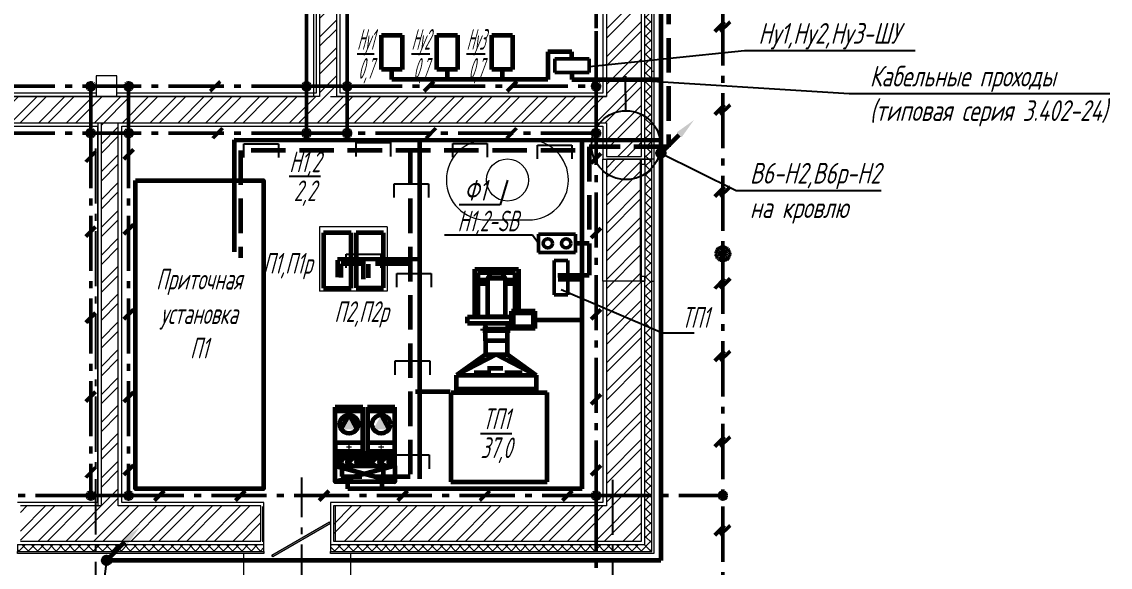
# Model space of a CAD drawing. Header units: millimetres. Extents: x -10490 to 5162, y -5053 to 76.
# Drawn here: x -4519.6 to -4361.7, y -94.9 to -15.8 of the extents above; entities that cross this region are included whole.
import ezdxf
from ezdxf import colors
from ezdxf.entities.mleader import LeaderData, LeaderLine
from ezdxf.math import Vec2, Vec3

# ---------------------------------------------------------------- set-up
doc = ezdxf.new("R2010")
doc.units = ezdxf.units.MM
doc.linetypes.add('gost5', pattern=[7, 5, -2, 0])
doc.linetypes.add('gost6', pattern=[12, 8, -1.5, 1, -1.5])
for name, color, linetype, lineweight in [('Заземление (Вновь)', 6, 'gost6', 50), ('КаБель контрольный (Вновь)', 142, 'gost5', 60), ('КаБель силовой (Вновь)', 1, 'Continuous', 60), ('Линия выноска', 137, 'Continuous', 25), ('Осевая', 4, 'gost6', 25), ('Рамка тонкая', 5, 'Continuous', 25), ('Строительный', 251, 'Continuous', 13), ('Текст', 2, 'Continuous', 25), ('Технологическое', 152, 'Continuous', 18), ('Щиты пульты (Вновь)', 5, 'Continuous', 50), ('Эл. аппараты (Вновь)', 93, 'Continuous', 50), ('ЭлектрооБорудование (Вновь)', 160, 'Continuous', 60)]:
    doc.layers.add(name, color=color, linetype=linetype, lineweight=lineweight)
doc.styles.add('SIMPLEX', font='simplex.shx', dxfattribs={"width": 0.7, "oblique": 15})
doc.styles.add('СИМПЛЕКС', font='simplex.shx', dxfattribs={"width": 0.7, "oblique": 15, "height": 500})
pattern_1 = [(45, (-11460.6037, 4490.7203), (-2.0205576, 2.0205576), []), (45, (-11459.2567, 4490.7203), (-2.0205576, 2.0205576), [])]
pattern_2 = [(45, (-11460.6037, 4490.7203), (-0.67351921, 0.67351921), []), (135, (-11460.6037, 4490.7203), (-0.67351921, -0.67351921), [])]

# ---------------------------------------------------------------- blocks, each defined once
blk = doc.blocks.new('_None')
blk = doc.blocks.new('_DotBlank')
at = {"color": 0, "linetype": 'ByBlock', "lineweight": -2}
blk.add_line((-0.5, 0), (-1, 0), dxfattribs=at)
blk.add_circle((0, 0), 0.5, dxfattribs=at)
blk = doc.blocks.new('A$C629C7F59')
at = {"layer": 'Эл. аппараты (Вновь)'}
for p, q in [((0, 8), (0, 0)), ((4, 8), (0, 8)), ((4, 0), (4, 8)), ((0, 0), (4, 0))]:
    blk.add_line(p, q, dxfattribs=at)
for centre in [(2, 6), (2, 2)]:
    blk.add_circle(centre, 1, dxfattribs=at)
blk = doc.blocks.new('A$C710D2D3C')
at = {"layer": 'Рамка тонкая'}
for p, q in [((0, 0), (0, 2)), ((0, 2), (5, 2)), ((5, 2), (5, 0))]:
    blk.add_line(p, q, dxfattribs=at)

msp = doc.modelspace()

# ---------------------------------------------------------------- hatches: boundary and pattern name
at = {"layer": 'Заземление (Вновь)'}
h = msp.add_hatch(color=256, dxfattribs=at)
h.paths.add_polyline_path([(-4510.09156, -25.14683, 0.414213562), (-4509.59156, -25.64683), (-4509.59156, -25.14683), (-4509.09156, -25.14683, 1)])
h.paths.add_polyline_path([(-4509.09156, -25.14683), (-4509.59156, -25.14683), (-4509.59156, -25.64683, 0.414213562)], flags=17)
h = msp.add_hatch(color=256, dxfattribs=at)
h.paths.add_polyline_path([(-4504.59156, -25.14683, 0.414213562), (-4504.09156, -25.64683), (-4504.09156, -25.14683), (-4503.59156, -25.14683, 1)])
h.paths.add_polyline_path([(-4503.59156, -25.14683), (-4504.09156, -25.14683), (-4504.09156, -25.64683, 0.414213562)], flags=17)
h = msp.add_hatch(color=256, dxfattribs=at)
h.paths.add_polyline_path([(-4478.79156, -25.14683, 0.414213562), (-4478.29156, -25.64683), (-4478.29156, -25.14683), (-4477.79156, -25.14683, 1)])
h.paths.add_polyline_path([(-4477.79156, -25.14683), (-4478.29156, -25.14683), (-4478.29156, -25.64683, 0.414213562)], flags=17)
h = msp.add_hatch(color=256, dxfattribs=at)
h.paths.add_polyline_path([(-4472.89156, -25.14683, 0.414213562), (-4472.39156, -25.64683), (-4472.39156, -25.14683), (-4471.89156, -25.14683, 1)])
h.paths.add_polyline_path([(-4471.89156, -25.14683), (-4472.39156, -25.14683), (-4472.39156, -25.64683, 0.414213562)], flags=17)
h = msp.add_hatch(color=256, dxfattribs=at)
h.paths.add_polyline_path([(-4436.79156, -25.14683, 0.414213562), (-4436.29156, -25.64683), (-4436.29156, -25.14683), (-4435.79156, -25.14683, 1)])
h.paths.add_polyline_path([(-4435.79156, -25.14683), (-4436.29156, -25.14683), (-4436.29156, -25.64683, 0.414213562)], flags=17)
h = msp.add_hatch(color=256, dxfattribs=at)
h.paths.add_polyline_path([(-4510.09156, -31.94683, 0.414213562), (-4509.59156, -32.44683), (-4509.59156, -31.94683), (-4509.09156, -31.94683, 1)])
h.paths.add_polyline_path([(-4509.09156, -31.94683), (-4509.59156, -31.94683), (-4509.59156, -32.44683, 0.414213562)], flags=17)
h = msp.add_hatch(color=256, dxfattribs=at)
h.paths.add_polyline_path([(-4504.59156, -31.94683, 0.414213562), (-4504.09156, -32.44683), (-4504.09156, -31.94683), (-4503.59156, -31.94683, 1)])
h.paths.add_polyline_path([(-4503.59156, -31.94683), (-4504.09156, -31.94683), (-4504.09156, -32.44683, 0.414213562)], flags=17)
h = msp.add_hatch(color=256, dxfattribs=at)
h.paths.add_polyline_path([(-4478.79156, -31.94683, 0.414213562), (-4478.29156, -32.44683), (-4478.29156, -31.94683), (-4477.79156, -31.94683, 1)])
h.paths.add_polyline_path([(-4477.79156, -31.94683), (-4478.29156, -31.94683), (-4478.29156, -32.44683, 0.414213562)], flags=17)
h = msp.add_hatch(color=256, dxfattribs=at)
h.paths.add_polyline_path([(-4472.89156, -31.94683, 0.414213562), (-4472.39156, -32.44683), (-4472.39156, -31.94683), (-4471.89156, -31.94683, 1)])
h.paths.add_polyline_path([(-4471.89156, -31.94683), (-4472.39156, -31.94683), (-4472.39156, -32.44683, 0.414213562)], flags=17)
h = msp.add_hatch(color=256, dxfattribs=at)
h.paths.add_polyline_path([(-4436.79156, -31.94683, 0.414213562), (-4436.29156, -32.44683), (-4436.29156, -31.94683), (-4435.79156, -31.94683, 1)])
h.paths.add_polyline_path([(-4435.79156, -31.94683), (-4436.29156, -31.94683), (-4436.29156, -32.44683, 0.414213562)], flags=17)
msp.add_hatch(color=256, dxfattribs=at).paths.add_polyline_path([(-4417.39156, -49.44683, 1), (-4418.39156, -49.44683, 1)])
h = msp.add_hatch(color=256, dxfattribs=at)
h.paths.add_polyline_path([(-4510.09156, -84.54683, 0.414213562), (-4509.59156, -85.04683), (-4509.59156, -84.54683), (-4509.09156, -84.54683, 1)])
h.paths.add_polyline_path([(-4509.09156, -84.54683), (-4509.59156, -84.54683), (-4509.59156, -85.04683, 0.414213562)], flags=17)
h = msp.add_hatch(color=256, dxfattribs=at)
h.paths.add_polyline_path([(-4504.59156, -84.54683, 0.414213562), (-4504.09156, -85.04683), (-4504.09156, -84.54683), (-4503.59156, -84.54683, 1)])
h.paths.add_polyline_path([(-4503.59156, -84.54683), (-4504.09156, -84.54683), (-4504.09156, -85.04683, 0.414213562)], flags=17)
h = msp.add_hatch(color=256, dxfattribs=at)
h.paths.add_polyline_path([(-4436.79156, -84.54683, 0.414213562), (-4436.29156, -85.04683), (-4436.29156, -84.54683), (-4435.79156, -84.54683, 1)])
h.paths.add_polyline_path([(-4435.79156, -84.54683), (-4436.29156, -84.54683), (-4436.29156, -85.04683, 0.414213562)], flags=17)
h = msp.add_hatch(color=256, dxfattribs=at)
h.paths.add_polyline_path([(-4418.39156, -84.54683, 0.414213562), (-4417.89156, -85.04683), (-4417.89156, -84.54683), (-4417.39156, -84.54683, 1)])
h.paths.add_polyline_path([(-4417.39156, -84.54683), (-4417.89156, -84.54683), (-4417.89156, -85.04683, 0.414213562)], flags=17)
at = {"layer": 'КаБель силовой (Вновь)'}
for points in [[(-4426.39156, -34.85048, 1), (-4427.39156, -34.85048, 1)], [(-4506.79156, -93.94683, 1), (-4507.79156, -93.94683, 1)]]:
    msp.add_hatch(color=256, dxfattribs=at).paths.add_polyline_path(points)
at = {"layer": 'Строительный', "ltscale": 100}
h = msp.add_hatch(dxfattribs=at)
h.set_pattern_fill('ANSI32', color=256, scale=0.3)
h.set_pattern_definition(pattern_1)
h.paths.add_polyline_path([(-4429.69156, -9.54683), (-4434.79156, -9.54683), (-4434.79156, -26.64683), (-4473.89156, -26.64683), (-4473.89156, 28.95317), (-4468.59156, 28.95317), (-4468.59156, 34.05317), (-4488.19156, 34.05317), (-4488.19156, 28.95317), (-4476.39156, 28.95317), (-4476.39156, -26.64683), (-4564.69156, -26.64683), (-4564.69156, -30.44683), (-4508.09156, -30.44683), (-4508.09156, -86.04683), (-4519.79156, -86.04683), (-4519.79156, -91.14683), (-4484.89156, -91.14683), (-4484.89156, -86.04683), (-4505.59156, -86.04683), (-4505.59156, -30.44683), (-4434.79156, -30.44683), (-4434.79156, -35.34683), (-4429.69156, -35.34683)])
h = msp.add_hatch(dxfattribs=at)
h.set_pattern_fill('ANSI37', color=256, scale=0.3)
h.set_pattern_definition(pattern_2)
h.paths.add_polyline_path([(-4428.19156, -9.54683), (-4429.19156, -9.54683), (-4429.19156, -35.74683), (-4428.19156, -35.74683)])
h = msp.add_hatch(dxfattribs=at)
h.set_pattern_fill('ANSI37', color=256, scale=0.3)
h.set_pattern_definition(pattern_2)
h.paths.add_polyline_path([(-4428.19156, -35.74683), (-4429.19156, -35.74683), (-4429.19156, -91.64683), (-4474.79156, -91.64683), (-4474.79156, -92.64683), (-4428.19156, -92.64683)])
h = msp.add_hatch(dxfattribs=at)
h.set_pattern_fill('ANSI32', color=256, scale=0.3)
h.set_pattern_definition(pattern_1)
h.paths.add_polyline_path([(-4429.69156, -35.74683), (-4434.79156, -35.74683), (-4434.79156, -86.04683), (-4474.39156, -86.04683), (-4474.39156, -91.14683), (-4429.69156, -91.14683)])
h = msp.add_hatch(dxfattribs=at)
h.set_pattern_fill('ANSI37', color=256, scale=0.3)
h.set_pattern_definition(pattern_2)
h.paths.add_polyline_path([(-4484.49156, -91.64683), (-4520.19156, -91.64683), (-4520.19156, -92.64683), (-4484.49156, -92.64683)])
at = {"layer": 'ЭлектрооБорудование (Вновь)', "ltscale": 10}
for points in [[(-4472.12489, -72.85064), (-4471.00889, -74.91358), (-4473.24089, -74.91358)], [(-4467.45822, -72.85064), (-4466.34222, -74.91357), (-4468.57422, -74.91357)], [(-4472.03156, -77.90683), (-4472.03156, -77.60017), (-4471.72489, -77.60017), (-4471.72489, -77.4135), (-4472.03156, -77.4135), (-4472.03156, -77.10683), (-4472.21822, -77.10683), (-4472.21822, -77.4135), (-4472.52489, -77.4135), (-4472.52489, -77.60017), (-4472.21822, -77.60017), (-4472.21822, -77.90683)], [(-4467.36489, -77.90683), (-4467.36489, -77.60017), (-4467.05822, -77.60017), (-4467.05822, -77.4135), (-4467.36489, -77.4135), (-4467.36489, -77.10683), (-4467.55156, -77.10683), (-4467.55156, -77.4135), (-4467.85822, -77.4135), (-4467.85822, -77.60017), (-4467.55156, -77.60017), (-4467.55156, -77.90683)]]:
    msp.add_hatch(color=256, dxfattribs=at).paths.add_polyline_path(points)
h = msp.add_hatch(dxfattribs=at)
h.set_pattern_fill('ANSI37', color=256, scale=0.2, angle=90, style=0)
h.set_pattern_definition([(135, (-5227.63655, -4323.1583), (-0.44901281, -0.44901281), []), (225, (-5227.63655, -4323.1583), (0.44901281, -0.44901281), [])])
h.paths.add_polyline_path([(-4474.12489, -78.10683), (-4474.12489, -79.14683), (-4470.12489, -79.14683), (-4470.12489, -78.10683)])
h = msp.add_hatch(dxfattribs=at)
h.set_pattern_fill('ANSI37', color=256, scale=0.2, angle=90, style=0)
h.set_pattern_definition([(135, (-5222.9699, -4323.1583), (-0.44901281, -0.44901281), []), (225, (-5222.9699, -4323.1583), (0.44901281, -0.44901281), [])])
h.paths.add_polyline_path([(-4469.45822, -78.10683), (-4469.45822, -79.14683), (-4465.45822, -79.14683), (-4465.45822, -78.10683)])

# ---------------------------------------------------------------- linework, layer by layer
at = {"ltscale": 0.2}
msp.add_line((-4465.45822, -82.54683), (-4474.12489, -82.54683), dxfattribs=at)
at = {"layer": 'Заземление (Вновь)'}
for p, q in [((-4417.89156, 45.85317), (-4417.89156, -102.94683)), ((-4478.29156, -12.80458), (-4478.29156, -16.71645)), ((-4472.39156, -12.80458), (-4472.39156, -16.71645)), ((-4436.29156, -12.80458), (-4436.29156, -16.71645)), ((-4478.29156, -16.71645), (-4478.29156, -25.14683)), ((-4472.39156, -16.71645), (-4472.39156, -25.14683)), ((-4436.29156, -25.14683), (-4436.29156, -16.71645)), ((-4417.65892, -15.78924), (-4419.07314, -17.20346)), ((-4416.85892, -15.78924), (-4418.27314, -17.20346)), ((-4594.79156, -25.14683), (-4509.35426, -25.14683)), ((-4509.59156, -31.94683), (-4509.59156, -25.14683)), ((-4509.35426, -25.14683), (-4504.09156, -25.14683)), ((-4478.29156, -25.14683), (-4504.09156, -25.14683)), ((-4504.09156, -31.94683), (-4504.09156, -25.14683)), ((-4490.83339, -24.43973), (-4492.24761, -25.85394)), ((-4478.29156, -25.14683), (-4472.39156, -25.14683)), ((-4478.29156, -25.14683), (-4478.29156, -31.94683)), ((-4472.39156, -25.14683), (-4436.29156, -25.14683)), ((-4472.39156, -25.14683), (-4472.39156, -31.94683)), ((-4459.82998, -24.43973), (-4461.24419, -25.85394)), ((-4447.7643, -24.43973), (-4449.17851, -25.85394)), ((-4436.29156, -25.14683), (-4436.29156, -31.94683)), ((-4417.65892, -27.83973), (-4419.07314, -29.25394)), ((-4416.85892, -27.83973), (-4418.27314, -29.25394)), ((-4490.48445, -31.23973), (-4491.89866, -32.65394)), ((-4459.53225, -31.23973), (-4460.94646, -32.65394)), ((-4447.81915, -31.23973), (-4449.23336, -32.65394)), ((-4594.79156, -31.94683), (-4509.59156, -31.94683)), ((-4504.09156, -31.94683), (-4509.59156, -31.94683)), ((-4509.59156, -31.94683), (-4509.59156, -84.54683)), ((-4504.09156, -31.94683), (-4504.09156, -84.54683)), ((-4478.29156, -31.94683), (-4504.09156, -31.94683)), ((-4478.29156, -31.94683), (-4472.39156, -31.94683)), ((-4436.29156, -31.94683), (-4472.39156, -31.94683)), ((-4436.29156, -84.54683), (-4436.29156, -31.94683)), ((-4508.88445, -34.68018), (-4510.29866, -36.09439)), ((-4503.38445, -34.30405), (-4504.79866, -35.71827)), ((-4435.58445, -34.88104), (-4436.99866, -36.29525)), ((-4417.65892, -39.73951), (-4419.07314, -41.15372)), ((-4416.85892, -39.73951), (-4418.27314, -41.15372)), ((-4508.88445, -45.53452), (-4510.29866, -46.94873)), ((-4503.38445, -45.2121), (-4504.79866, -46.62631)), ((-4435.58445, -45.73217), (-4436.99866, -47.14638)), ((-4417.65892, -53.0602), (-4419.07314, -54.47442)), ((-4416.85892, -53.0602), (-4418.27314, -54.47442)), ((-4508.88445, -58.00087), (-4510.29866, -59.41509)), ((-4503.38445, -57.53973), (-4504.79866, -58.95394)), ((-4435.58445, -57.53973), (-4436.99866, -58.95394)), ((-4417.65892, -63.59289), (-4419.07314, -65.00711)), ((-4416.85892, -63.59289), (-4418.27314, -65.00711)), ((-4508.88445, -69.47205), (-4510.29866, -70.88627)), ((-4503.38445, -69.52576), (-4504.79866, -70.93997)), ((-4435.58445, -69.88783), (-4436.99866, -71.30204)), ((-4417.65892, -76.01647), (-4419.07314, -77.43069)), ((-4416.85892, -76.01647), (-4418.27314, -77.43069)), ((-4508.88445, -80.48751), (-4510.29866, -81.90172)), ((-4503.38445, -80.11138), (-4504.79866, -81.5256)), ((-4435.58445, -80.17281), (-4436.99866, -81.58703)), ((-4509.59156, -84.54683), (-4594.79156, -84.54683)), ((-4509.59156, -84.54683), (-4504.09156, -84.54683)), ((-4504.09156, -84.54683), (-4436.29156, -84.54683)), ((-4498.93615, -83.83973), (-4500.35036, -85.25394)), ((-4487.16598, -83.83973), (-4488.58019, -85.25394)), ((-4475.05928, -83.83973), (-4476.47349, -85.25394)), ((-4463.62538, -83.83973), (-4465.0396, -85.25394)), ((-4451.72055, -83.83973), (-4453.13476, -85.25394)), ((-4439.74851, -83.83973), (-4441.16272, -85.25394)), ((-4436.29156, -84.54683), (-4436.29156, -102.94683)), ((-4436.29156, -84.54683), (-4417.89156, -84.54683)), ((-4417.65892, -88.8725), (-4419.07314, -90.28671)), ((-4416.85892, -88.8725), (-4418.27314, -90.28671))]:
    msp.add_line(p, q, dxfattribs=at)
for centre, radius in [((-4509.59156, -25.14683), 0.5), ((-4504.09156, -25.14683), 0.5), ((-4478.29156, -25.14683), 0.5), ((-4472.39156, -25.14683), 0.5), ((-4436.29156, -25.14683), 0.5), ((-4509.59156, -31.94683), 0.5), ((-4504.09156, -31.94683), 0.5), ((-4478.29156, -31.94683), 0.5), ((-4472.39156, -31.94683), 0.5), ((-4436.29156, -31.94683), 0.5), ((-4417.89156, -49.44683), 1), ((-4417.89156, -49.44683), 0.5), ((-4509.59156, -84.54683), 0.5), ((-4504.09156, -84.54683), 0.5), ((-4436.29156, -84.54683), 0.5), ((-4417.89156, -84.54683), 0.5)]:
    msp.add_circle(centre, radius, dxfattribs=at)
at = {"layer": 'КаБель контрольный (Вновь)'}
for p, q in [((-4425.79156, 37.85317), (-4425.79156, -33.94683)), ((-4487.85999, -34.4543), (-4487.85999, -50.05304)), ((-4439.32105, -34.45354), (-4487.77622, -34.45354)), ((-4463.27436, -34.45354), (-4463.27436, -81.81375)), ((-4425.79156, -33.94683), (-4437.29156, -33.94683)), ((-4437.29156, -33.94683), (-4437.29156, -52.55471)), ((-4437.29156, -47.94683), (-4439.29156, -47.94683)), ((-4473.30033, -50.92112), (-4473.30033, -52.88122)), ((-4463.27766, -50.93355), (-4473.28095, -50.93355)), ((-4469.33374, -50.97193), (-4469.33374, -52.93203)), ((-4437.29156, -52.58326), (-4441.82411, -52.58326)), ((-4457.46125, -69.50945), (-4463.27436, -69.50945)), ((-4473.14549, -79.80284), (-4473.14549, -81.76294)), ((-4467.18444, -79.85365), (-4467.18444, -81.81375)), ((-4463.26375, -81.81375), (-4473.26705, -81.81375))]:
    msp.add_line(p, q, dxfattribs=at)
at = {"layer": 'КаБель силовой (Вновь)'}
for p, q in [((-4426.89156, -11.30458), (-4426.89156, -93.94683)), ((-4439.79156, -20.14683), (-4443.29156, -20.14683)), ((-4443.29156, -20.14683), (-4443.29156, -24.14683)), ((-4439.79156, -21.14683), (-4439.79156, -20.14683)), ((-4465.89156, -24.14683), (-4465.89156, -22.71645)), ((-4457.89156, -22.71645), (-4457.89156, -24.14683)), ((-4449.89156, -22.71645), (-4449.89156, -24.14683)), ((-4439.79156, -23.14683), (-4439.79156, -24.14683)), ((-4443.29156, -24.14683), (-4465.89156, -24.14683)), ((-4439.79156, -24.14683), (-4426.89156, -24.14683)), ((-4488.80045, -32.92643), (-4426.89156, -32.94683)), ((-4488.80045, -32.92643), (-4488.80045, -49.16943)), ((-4461.87051, -82.12643), (-4461.87051, -32.92643)), ((-4438.29156, -83.54683), (-4438.29156, -32.94683)), ((-4426.538, -34.49692), (-4424.21845, -32.17737)), ((-4473.77565, -50.24064), (-4461.87051, -50.17316)), ((-4473.77565, -50.36806), (-4473.77565, -52.86806)), ((-4470.06114, -50.24064), (-4470.06114, -53.14168)), ((-4441.78751, -53.14263), (-4438.29156, -53.14263)), ((-4445.12479, -59.05572), (-4438.29156, -59.05572)), ((-4472.29156, -83.54683), (-4472.29156, -82.54683)), ((-4438.29156, -83.54683), (-4472.29156, -83.54683)), ((-4467.29156, -83.54683), (-4467.29156, -82.54683)), ((-4506.938, -93.59328), (-4504.61845, -91.27373)), ((-4426.89156, -93.94683), (-4507.29156, -93.94683))]:
    msp.add_line(p, q, dxfattribs=at)
for centre in [(-4426.89156, -34.85048), (-4507.29156, -93.94683)]:
    msp.add_circle(centre, 0.5, dxfattribs=at)
for points in [[(-4424.572, -31.82382), (-4423.8649, -32.53092), (-4422.09713, -30.05605)], [(-4504.972, -90.92017), (-4504.2649, -91.62728), (-4502.49713, -89.15241)]]:
    msp.add_solid(points, dxfattribs=at)
at = {"layer": 'Осевая'}
for p, q in [((-4508.91077, -34.17725), (-4508.91077, -171.24689)), ((-4478.96272, -171.6593), (-4478.96272, -81.91588)), ((-4433.91077, -82.25947), (-4433.91077, -171.24689))]:
    msp.add_line(p, q, dxfattribs=at)
at = {"layer": 'Строительный', "ltscale": 0.2}
for p, q in [((-4477.29156, 28.95355), (-4477.29156, -26.64645)), ((-4564.04156, -26.64645), (-4477.29156, -26.64645)), ((-4474.79156, -26.64645), (-4434.79156, -26.64645)), ((-4564.04156, -30.44645), (-4434.79156, -30.44645)), ((-4508.54156, -30.54645), (-4508.54156, -86.14645)), ((-4484.60812, -91.24645), (-4484.60812, -86.14645)), ((-4474.10812, -91.24645), (-4474.10812, -86.14645))]:
    msp.add_line(p, q, dxfattribs=at)
at = {"layer": 'Строительный', "ltscale": 400}
msp.add_line((-4427.89156, -9.54683), (-4427.89156, -22.94683), dxfattribs=at)
at = {"layer": 'Строительный', "ltscale": 100}
for p, q in [((-4435.29156, -53.44683), (-4435.29156, -35.74683)), ((-4429.89156, -35.74683), (-4429.89156, -53.44683)), ((-4429.19156, -35.74683), (-4429.19156, -53.44683)), ((-4427.89156, -35.74683), (-4427.89156, -53.44683))]:
    msp.add_line(p, q, dxfattribs=at)
at = {"layer": 'Строительный', "ltscale": 0.6}
msp.add_line((-4510.04156, -59.44645), (-4509.74156, -59.44645), dxfattribs=at)
at = {"layer": 'Строительный', "ltscale": 100}
for points in [[(-4429.69156, -35.34683), (-4429.69156, -9.54683), (-4434.79156, -9.54683), (-4434.79156, -26.64683), (-4473.89156, -26.64683), (-4473.89156, 28.95317), (-4468.59156, 28.95317), (-4468.59156, 34.05317), (-4488.19156, 34.05317), (-4488.19156, 28.95317), (-4476.39156, 28.95317), (-4476.39156, -26.64683), (-4564.69156, -26.64683)], [(-4520.19156, -91.64683), (-4484.49156, -91.64683), (-4484.49156, -85.54683), (-4505.09156, -85.54683), (-4505.09156, -30.94683), (-4435.29156, -30.94683), (-4435.29156, -35.74683), (-4429.19156, -35.74683), (-4429.19156, -9.54683), (-4435.29156, -9.54683), (-4435.29156, -26.14683), (-4473.39156, -26.14683), (-4473.39156, 28.45317), (-4468.19156, 28.45317), (-4468.19156, 34.55317), (-4488.59156, 34.55317), (-4488.59156, 28.45317), (-4476.89156, 28.45317), (-4476.89156, -26.14683), (-4505.79156, -26.14683)], [(-4429.19156, -35.74683), (-4428.19156, -35.74683), (-4428.19156, -9.54683), (-4429.19156, -9.54683)], [(-4428.19156, -22.94683), (-4427.89156, -22.94683), (-4427.89156, -35.74683), (-4428.19156, -35.74683)], [(-4508.79156, -26.14683), (-4565.09156, -26.14683)], [(-4565.09156, -30.94683), (-4508.59156, -30.94683), (-4508.59156, -85.54683), (-4520.19156, -85.54683)], [(-4564.69156, -30.44683), (-4508.09156, -30.44683), (-4508.09156, -86.04683), (-4519.79156, -86.04683)], [(-4519.79156, -91.14683), (-4484.89156, -91.14683), (-4484.89156, -86.04683), (-4505.59156, -86.04683), (-4505.59156, -30.44683), (-4434.79156, -30.44683), (-4434.79156, -35.34683), (-4429.69156, -35.34683)], [(-4474.79156, -91.64683), (-4474.79156, -92.64683), (-4428.19156, -92.64683), (-4428.19156, -35.74683), (-4429.19156, -35.74683)], [(-4429.69156, -91.14683), (-4429.69156, -35.74683), (-4434.79156, -35.74683), (-4434.79156, -86.04683), (-4474.39156, -86.04683), (-4474.39156, -91.14683), (-4429.69156, -91.14683)], [(-4428.19156, -53.44683), (-4427.89156, -53.44683), (-4427.89156, -92.94683), (-4474.79156, -92.94683), (-4474.79156, -92.64683)], [(-4474.79156, -88.59683), (-4483.192, -93.44683), (-4483.342, -93.18702), (-4474.94156, -88.33702), (-4474.79156, -88.59683)], [(-4520.19156, -91.64683), (-4520.19156, -92.64683), (-4484.49156, -92.64683), (-4484.49156, -91.64683)], [(-4484.49156, -92.64683), (-4484.49156, -92.94683), (-4520.19156, -92.94683), (-4520.19156, -92.64683)], [(-4471.89156, -92.94683), (-4471.89156, -107.94683), (-4487.39156, -107.94683), (-4487.39156, -92.94683)]]:
    msp.add_lwpolyline(points, dxfattribs=at)
for points in [[(-4508.79156, -26.64683), (-4505.79156, -26.64683), (-4505.79156, -23.64683), (-4508.79156, -23.64683)], [(-4429.89156, -36.44683), (-4429.19156, -36.44683), (-4429.19156, -35.74683), (-4429.89156, -35.74683)], [(-4429.19156, -91.64683), (-4429.19156, -53.44683), (-4435.29156, -53.44683), (-4435.29156, -85.54683), (-4474.79156, -85.54683), (-4474.79156, -91.64683)], [(-4429.89156, -53.44683), (-4429.19156, -53.44683), (-4429.19156, -52.74683), (-4429.89156, -52.74683)]]:
    msp.add_lwpolyline(points, close=True, dxfattribs=at)
at = {"layer": 'Технологическое', "ltscale": 10}
for p, q in [((-4452.19156, -32.94683), (-4446.09156, -32.94683)), ((-4466.58859, -45.54183), (-4476.38236, -45.54183)), ((-4476.38236, -45.54183), (-4476.38236, -54.88128)), ((-4466.5886, -45.54184), (-4466.5886, -54.88129)), ((-4452.19156, -44.54683), (-4446.09156, -44.54683)), ((-4466.58859, -54.88129), (-4476.38236, -54.88129))]:
    msp.add_line(p, q, dxfattribs=at)
msp.add_circle((-4449.14156, -38.74683), 3.05, dxfattribs=at)
for centre, start, end in [((-4452.19156, -38.74683), 90, 270), ((-4446.09156, -38.74683), 270, 90)]:
    msp.add_arc(centre, 5.8, start, end, dxfattribs=at)
at = {"layer": 'Щиты пульты (Вновь)'}
for p, q in [((-4442.29156, -21.14683), (-4442.29156, -23.14683)), ((-4437.29156, -21.14683), (-4442.29156, -21.14683)), ((-4437.29156, -23.14683), (-4437.29156, -21.14683)), ((-4442.29156, -23.14683), (-4437.29156, -23.14683)), ((-4440.37692, -50.41464), (-4442.37692, -50.41464)), ((-4442.37692, -50.41464), (-4442.37692, -55.41464)), ((-4440.37692, -55.41464), (-4440.37692, -50.41464)), ((-4440.37692, -55.41464), (-4442.37692, -55.41464))]:
    msp.add_line(p, q, dxfattribs=at)
at = {"layer": 'ЭлектрооБорудование (Вновь)', "ltscale": 10}
for p, q in [((-4467.39156, -17.71645), (-4464.39156, -17.71645)), ((-4467.39156, -22.71645), (-4467.39156, -17.71645)), ((-4464.39156, -17.71645), (-4464.39156, -22.71645)), ((-4459.39156, -17.71645), (-4456.39156, -17.71645)), ((-4459.39156, -22.71645), (-4459.39156, -17.71645)), ((-4456.39156, -17.71645), (-4456.39156, -22.71645)), ((-4451.39156, -17.71645), (-4448.39156, -17.71645)), ((-4451.39156, -22.71645), (-4451.39156, -17.71645)), ((-4448.39156, -17.71645), (-4448.39156, -22.71645)), ((-4464.39156, -22.71645), (-4467.39156, -22.71645)), ((-4456.39156, -22.71645), (-4459.39156, -22.71645)), ((-4448.39156, -22.71645), (-4451.39156, -22.71645)), ((-4471.80174, -46.42354), (-4475.80174, -46.42354)), ((-4475.80174, -46.42354), (-4475.80174, -54.42354)), ((-4471.80174, -54.42354), (-4471.80174, -46.42354)), ((-4467.09838, -46.42004), (-4471.09838, -46.42004)), ((-4471.09838, -46.42004), (-4471.09838, -54.42004)), ((-4467.09838, -54.42004), (-4467.09838, -46.42004)), ((-4453.89284, -51.68451), (-4447.55221, -51.68451)), ((-4453.89284, -58.5889), (-4453.89284, -51.68451)), ((-4447.55221, -51.68451), (-4447.55221, -57.79953)), ((-4452.01092, -53.30443), (-4453.89284, -53.30443)), ((-4453.39284, -53.30443), (-4453.39284, -52.18451)), ((-4453.39284, -52.18451), (-4448.05221, -52.18451)), ((-4451.54395, -52.33152), (-4452.01092, -53.01529)), ((-4449.92498, -52.33152), (-4451.54395, -52.33152)), ((-4449.45801, -53.01529), (-4449.92498, -52.33152)), ((-4447.55221, -53.30443), (-4449.45801, -53.30443)), ((-4448.05221, -52.18451), (-4448.05221, -53.30443)), ((-4475.80174, -54.42354), (-4471.80174, -54.42354)), ((-4471.09838, -54.42004), (-4467.09838, -54.42004)), ((-4452.01092, -53.80443), (-4453.89284, -53.80443)), ((-4453.39284, -58.5889), (-4453.39284, -53.80443)), ((-4447.55221, -53.80443), (-4449.45801, -53.80443)), ((-4448.05221, -53.80443), (-4448.05221, -57.79953)), ((-4445.12479, -57.79953), (-4448.53689, -57.79953)), ((-4448.53689, -60.3119), (-4448.53689, -57.79953)), ((-4448.27689, -60.05572), (-4448.27689, -58.05572)), ((-4445.38479, -58.05572), (-4448.27689, -58.05572)), ((-4445.38479, -60.05572), (-4445.38479, -58.05572)), ((-4445.12479, -60.3119), (-4445.12479, -57.79953)), ((-4454.92991, -59.52253), (-4454.92991, -58.5889)), ((-4454.92991, -58.5889), (-4448.53689, -58.5889)), ((-4454.92991, -59.52253), (-4448.53689, -59.52253)), ((-4452.73114, -60.3389), (-4448.73778, -60.3389)), ((-4452.73114, -60.59509), (-4452.73114, -60.3389)), ((-4452.73114, -60.59509), (-4448.73778, -60.59509)), ((-4452.3345, -62.09509), (-4452.3345, -60.59509)), ((-4449.13442, -62.09509), (-4449.13442, -60.59509)), ((-4448.73778, -60.59509), (-4448.73778, -60.3389)), ((-4445.12479, -60.3119), (-4448.53689, -60.3119)), ((-4445.38479, -60.05572), (-4448.27689, -60.05572)), ((-4449.13442, -62.09509), (-4452.3345, -62.09509)), ((-4452.3345, -62.09509), (-4452.3345, -64.09509)), ((-4449.13442, -64.09509), (-4449.13442, -62.09509)), ((-4452.3345, -64.09509), (-4456.50946, -67.09509)), ((-4450.73446, -64.09509), (-4456.50946, -67.09509)), ((-4452.3345, -64.09509), (-4449.13442, -64.09509)), ((-4450.73446, -64.09509), (-4444.95946, -67.09509)), ((-4449.13442, -64.09509), (-4444.95946, -67.09509)), ((-4452.04854, -66.04033), (-4449.79042, -66.04033)), ((-4456.50946, -69.56552), (-4456.50946, -67.09509)), ((-4456.50946, -67.09509), (-4444.95946, -67.09509)), ((-4453.98406, -66.68843), (-4451.54159, -66.68843)), ((-4449.51392, -66.68843), (-4447.0254, -66.68843)), ((-4444.95946, -67.09509), (-4444.95946, -69.56552)), ((-4444.95946, -69.09509), (-4456.50946, -69.09509)), ((-4457.31888, -82.56552), (-4457.31888, -69.56552)), ((-4457.31888, -69.56552), (-4443.36145, -69.56552)), ((-4443.36145, -82.54683), (-4443.36145, -69.56452)), ((-4474.12489, -80.2135), (-4474.12489, -71.70551)), ((-4470.12489, -71.70551), (-4474.12489, -71.70551)), ((-4470.12489, -72.31951), (-4474.12489, -72.31951)), ((-4470.12489, -73.82683), (-4470.12489, -71.70551)), ((-4465.45822, -71.70551), (-4469.45822, -71.70551)), ((-4469.45822, -71.70551), (-4469.45822, -73.82683)), ((-4465.45822, -72.31951), (-4469.45822, -72.31951)), ((-4465.45822, -80.2135), (-4465.45822, -71.70551)), ((-4473.24089, -74.91358), (-4472.12489, -72.85064)), ((-4472.12489, -72.85064), (-4471.00889, -74.91358)), ((-4470.12489, -73.82683), (-4470.12489, -73.0935)), ((-4470.12489, -78.10683), (-4470.12489, -73.82683)), ((-4469.45822, -73.82683), (-4469.45822, -78.10683)), ((-4467.45822, -72.85064), (-4466.34222, -74.91357)), ((-4474.12489, -78.10683), (-4470.12489, -78.10683)), ((-4470.12489, -78.10683), (-4470.12489, -79.14683)), ((-4469.45822, -79.14683), (-4469.45822, -78.10683)), ((-4469.45822, -78.10683), (-4465.45822, -78.10683)), ((-4470.12489, -79.14683), (-4474.12489, -79.14683)), ((-4474.12489, -80.2135), (-4465.45822, -80.2135)), ((-4474.12489, -80.2135), (-4465.45822, -82.54683)), ((-4465.45822, -80.2135), (-4474.12489, -82.54683)), ((-4473.10467, -79.32661), (-4473.81178, -80.03372)), ((-4471.77134, -79.32661), (-4472.47844, -80.03372)), ((-4470.438, -79.32661), (-4471.14511, -80.03372)), ((-4470.12489, -80.2135), (-4470.12489, -79.14683)), ((-4469.45822, -80.2135), (-4469.45822, -79.14683)), ((-4465.45822, -79.14683), (-4469.45822, -79.14683)), ((-4468.438, -79.32661), (-4469.14511, -80.03372)), ((-4467.10467, -79.32661), (-4467.81178, -80.03372)), ((-4465.77134, -79.32661), (-4466.47844, -80.03372)), ((-4457.36145, -82.54683), (-4443.36145, -82.54683))]:
    msp.add_line(p, q, dxfattribs=at)
msp.add_lwpolyline([(-4503.09156, -38.81864), (-4484.54156, -38.81864), (-4484.54156, -83.54683), (-4503.09156, -83.54683), (-4503.09156, -38.81864)], dxfattribs=at)
for points in [[(-4449.45801, -58.5889), (-4452.01092, -58.5889), (-4452.01092, -53.01529), (-4449.45801, -53.01529)], [(-4470.12489, -76.90683), (-4474.12489, -76.90683), (-4474.12489, -78.10683), (-4470.12489, -78.10683)], [(-4465.45822, -76.90683), (-4469.45822, -76.90683), (-4469.45822, -78.10683), (-4465.45822, -78.10683)], [(-4474.12489, -80.2135), (-4465.45822, -80.2135), (-4465.45822, -82.54683), (-4474.12489, -82.54683)]]:
    msp.add_lwpolyline(points, close=True, dxfattribs=at)
for centre, radius in [((-4472.12489, -74.18398), 1.33333), ((-4467.45822, -74.18397), 1.33333), ((-4473.45822, -79.68017), 0.26667), ((-4472.12489, -79.68017), 0.26667), ((-4470.79156, -79.68017), 0.26667), ((-4468.79156, -79.68017), 0.26667), ((-4467.45822, -79.68017), 0.26667), ((-4466.12489, -79.68017), 0.26667)]:
    msp.add_circle(centre, radius, dxfattribs=at)
for points in [[(-4452.54117, -59.52253), (-4452.3345, -59.93542), (-4452.3345, -60.3389)], [(-4448.92775, -59.52253), (-4449.13442, -59.93542), (-4449.13442, -60.3389)]]:
    msp.add_spline(points, degree=3, dxfattribs=at)

# ---------------------------------------------------------------- block references
at = {"xscale": 0.6655000000000002, "yscale": 0.6655000000000002, "zscale": 0.6655000000000002, "rotation": 270}
msp.add_blockref('A$C629C7F59', (-4444.61556, -46.61578), dxfattribs=at)
at = {"layer": 'КаБель силовой (Вновь)', "lineweight": 25}
for p in [(-4487.37177, -35.50406), (-4471.08497, -35.32201), (-4457.06347, -35.43217), (-4444.79055, -35.66954), (-4465.58419, -41.30189), (-4472.53026, -51.49994), (-4465.20052, -54.30446), (-4465.41714, -67.01387), (-4465.4881, -80.64425)]:
    msp.add_blockref('A$C710D2D3C', p, dxfattribs=at)

# ---------------------------------------------------------------- texts
at = {"layer": 'Текст', "char_height": 3, "width": 5.6507904, "attachment_point": 5, "style": 'SIMPLEX'}
for s, insert in [('\\A1;{\\W0.4;\\SНу1/0,7;}', (-4469.7228, -20.43913)), ('\\A1;{\\W0.4;\\SНу2/0,7;}', (-4461.7228, -20.43913)), ('\\A1;{\\W0.4;\\SНу3/0,7;}', (-4453.7228, -20.43913)), ('\\A1;{\\W0.6;\\SН1,2/2,2;}', (-4478.53221, -38.21159)), ('\\A1;{\\W0.6;\\SТП1/37,0;}', (-4450.77303, -75.51557))]:
    msp.add_mtext(s, dxfattribs=dict(at, insert=insert))
at = {"layer": 'Текст', "char_height": 3, "attachment_point": 5, "style": 'SIMPLEX'}
for s, insert in [('{\\W0.6; \\PП1,П1р}', (-4481.0482, -48.74731)), ('{\\W0.6;Приточная\\Pустановка \\PП1}', (-4493.88233, -58.14183)), ('{\\W0.6; \\PП2,П2р}', (-4470.33904, -55.76268)), ('{\\W0.6; \\PТП1}', (-4421.90162, -56.19315))]:
    msp.add_mtext(s, dxfattribs=dict(at, insert=insert))

# ---------------------------------------------------------------- leaders
at = {"layer": 'Линия выноска'}
ml = msp.add_multileader_mtext('Standard', dxfattribs=at)
ml.set_content('Ну1,Ну2,Ну3-ШУ', color=2, style='СИМПЛЕКС')
ml.set_leader_properties()
ml.set_arrow_properties(name='NONE')
ml.build(insert=Vec2(0, 0))
ml.multileader.update_dxf_attribs({"text_left_attachment_type": 6, "text_right_attachment_type": 6, "dogleg_length": 0, "arrow_head_size": 2})
ctx = ml.context
ctx.base_point, ctx.char_height, ctx.arrow_head_size, ctx.plane_origin = Vec3(-4414.74282, -19.97079), 3, 2, Vec3(-4399.94849, -46.37833)
ctx.left_attachment, ctx.right_attachment = 6, 6
notes = []
notes.append((ctx, [(0, (1, 1, 0), (-4414.74282, -19.97079), (1, 0), 0, [(0, [(-4437.29156, -22.2797)], 0, [])])]))
ctx.mtext.insert, ctx.mtext.flow_direction = Vec3(-4412.74282, -15.97079), 5
ml = msp.add_multileader_mtext('Standard', dxfattribs=at)
ml.set_content('Кабельные проходы\\P(типовая серия 3.402-24)', color=2, style='SIMPLEX')
ml.set_leader_properties()
ml.set_arrow_properties(name='DOTBLANK')
ml.build(insert=Vec2(0, 0))
ml.multileader.update_dxf_attribs({"text_left_attachment_type": 6, "text_right_attachment_type": 6, "dogleg_length": 1, "arrow_head_size": 10})
ctx = ml.context
ctx.base_point, ctx.char_height, ctx.arrow_head_size, ctx.plane_origin = Vec3(-4398.58376, -26.1747), 3, 10, Vec3(-4396.12796, -180.49227)
ctx.left_attachment, ctx.right_attachment = 6, 6
notes.append((ctx, [(1, (1, 1, 0), (-4399.58376, -26.1747), (1, 0), 1, [(1, [(-4431.93777, -33.69587), (-4432.02894, -24.14683)], 0, [])])]))
ctx.mtext.insert, ctx.mtext.flow_direction = Vec3(-4396.58376, -22.1747), 5
ml = msp.add_multileader_mtext('Standard', dxfattribs=at)
ml.set_content('В6-Н2,В6р-Н2\\Pна кровлю', color=2, style='СИМПЛЕКС')
ml.set_leader_properties()
ml.set_arrow_properties(name='NONE')
ml.build(insert=Vec2(0, 0))
ml.multileader.update_dxf_attribs({"text_left_attachment_type": 6, "text_right_attachment_type": 6, "dogleg_length": 0, "arrow_head_size": 2})
ctx = ml.context
ctx.base_point, ctx.char_height, ctx.arrow_head_size, ctx.plane_origin = Vec3(-4415.96846, -40.26106), 3, 2, Vec3(-4474.62488, -83.59771)
ctx.left_attachment, ctx.right_attachment = 6, 6
notes.append((ctx, [(0, (1, 1, 0), (-4415.96846, -40.26106), (1, 0), 0, [(0, [(-4426.89156, -34.85048)], 0, [])])]))
ctx.mtext.insert, ctx.mtext.flow_direction = Vec3(-4413.96846, -36.26106), 5
ml = msp.add_multileader_mtext('Standard', dxfattribs=at)
ml.set_content('Ф1', color=2, style='СИМПЛЕКС')
ml.set_leader_properties()
ml.set_arrow_properties(name='NONE')
ml.build(insert=Vec2(0, 0))
ml.multileader.update_dxf_attribs({"text_left_attachment_type": 6, "text_right_attachment_type": 6, "dogleg_length": 0, "arrow_head_size": 2})
ctx = ml.context
ctx.base_point, ctx.char_height, ctx.arrow_head_size, ctx.plane_origin = Vec3(-4457.4509, -42.34683), 3, 2, Vec3(-4429.42259, -75.39686)
ctx.left_attachment, ctx.right_attachment, ctx.text_align_type = 6, 6, 2
notes.append((ctx, [(1, (1, 1, 0), (-4450.19156, -42.34683), (-1, 0), 0, [(0, [(-4449.14156, -38.74683)], 0, [])])]))
ctx.mtext.insert, ctx.mtext.alignment, ctx.mtext.flow_direction = Vec3(-4452.19156, -38.74683), 3, 5
ml = msp.add_multileader_mtext('Standard', dxfattribs=at)
ml.set_content('{\\W0.6;Н1,2-SB}', color=2, style='СИМПЛЕКС')
ml.set_leader_properties()
ml.set_arrow_properties(name='NONE')
ml.build(insert=Vec2(0, 0))
ml.multileader.update_dxf_attribs({"text_left_attachment_type": 6, "text_right_attachment_type": 6, "dogleg_length": 0, "arrow_head_size": 2})
ctx = ml.context
ctx.base_point, ctx.char_height, ctx.arrow_head_size, ctx.plane_origin = Vec3(-4460.797, -46.76381), 3, 2, Vec3(-4469.53241, -88.08956)
ctx.left_attachment, ctx.right_attachment, ctx.text_align_type = 6, 6, 2
notes.append((ctx, [(1, (1, 1, 0), (-4445.5177, -46.76381), (-1, 0), 0, [(0, [(-4444.61556, -47.94683)], 0, [])])]))
ctx.mtext.insert, ctx.mtext.alignment, ctx.mtext.flow_direction = Vec3(-4447.5177, -43.19238), 3, 5
ml = msp.add_multileader_mtext('Standard', dxfattribs=at)
ml.set_content('    ', color=2, style='СИМПЛЕКС')
ml.set_leader_properties()
ml.set_arrow_properties(name='NONE')
ml.build(insert=Vec2(0, 0))
ml.multileader.update_dxf_attribs({"text_left_attachment_type": 6, "text_right_attachment_type": 6, "dogleg_length": 0, "arrow_head_size": 2})
ctx = ml.context
ctx.base_point, ctx.char_height, ctx.arrow_head_size, ctx.plane_origin = Vec3(-4426.63006, -60.94842), 3, 2, Vec3(-4412.43643, -87.35596)
ctx.left_attachment, ctx.right_attachment = 6, 6
notes.append((ctx, [(0, (1, 1, 0), (-4426.63006, -60.94842), (1, 0), 0, [(0, [(-4441.33744, -54.63227)], 0, [])])]))
ctx.mtext.insert, ctx.mtext.width, ctx.mtext.flow_direction = Vec3(-4424.63006, -57.94842), 22.3373908, 5
ml = msp.add_multileader_mtext('Standard', dxfattribs=at)
ml.set_content('В3-Н2,В3р-Н2, ККБ1-Н2, ККБ2-Н2\\Pна кровлю', color=2, style='СИМПЛЕКС')
ml.set_leader_properties()
ml.set_arrow_properties(name='NONE')
ml.build(insert=Vec2(0, 0))
ml.multileader.update_dxf_attribs({"text_left_attachment_type": 6, "text_right_attachment_type": 6, "dogleg_length": 0, "arrow_head_size": 2})
ctx = ml.context
ctx.base_point, ctx.char_height, ctx.arrow_head_size, ctx.plane_origin = Vec3(-4573.32618, -112.37877), 3, 2, Vec3(-4578.90471, -119.67466)
ctx.left_attachment, ctx.right_attachment, ctx.text_align_type = 6, 6, 2
notes.append((ctx, [(1, (1, 1, 0), (-4509.67545, -112.37877), (-1, 0), 0, [(0, [(-4507.29156, -93.94683)], 0, [])])]))
ctx.mtext.insert, ctx.mtext.alignment, ctx.mtext.flow_direction = Vec3(-4511.67545, -108.37877), 3, 5
for ctx, leaders in notes:
    for number, flags, end, landing, length, lines in leaders:
        leader = LeaderData()
        leader.index, (leader.has_last_leader_line, leader.has_dogleg_vector, leader.attachment_direction) = number, flags
        leader.last_leader_point, leader.dogleg_vector, leader.dogleg_length = Vec3(end), Vec3(landing), length
        for number, points, colour, breaks in lines:
            line = LeaderLine()
            line.index, line.vertices, line.color, line.breaks = number, Vec3.list(points), colors.encode_raw_color(colour), breaks
            leader.lines.append(line)
        ctx.leaders.append(leader)

doc.saveas('drawing.dxf')
